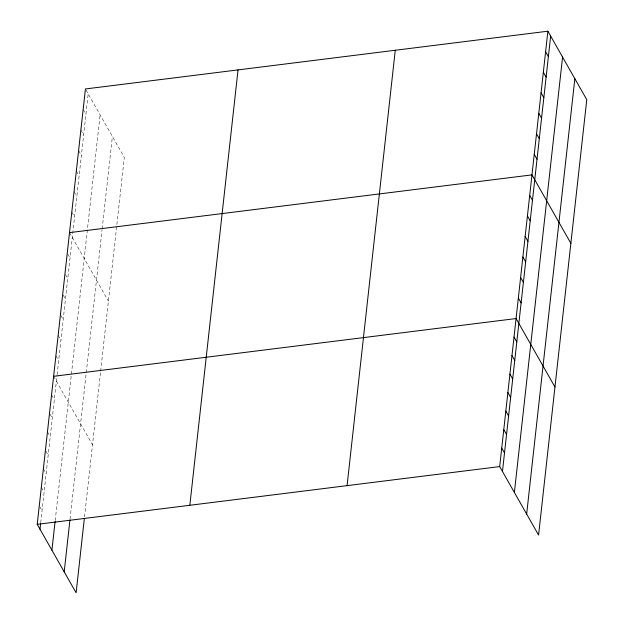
<?xml version="1.0" encoding="UTF-8"?>
<svg xmlns="http://www.w3.org/2000/svg" width="624" height="624" viewBox="0 0 624 624"><rect width="100%" height="100%" fill="white"/><g stroke="black" fill="none" stroke-linecap="round" stroke-linejoin="round"><path stroke-width="0.47" stroke-dasharray="3.12 2.34" d="M40.716 522.748L57.002 375.593M57.112 374.657L88.195 93.842M55.193 520.595L100.113 114.824M70.036 519.082L102.063 229.733M102.172 228.805L112.398 136.438M84.513 516.937L100.558 371.998M100.659 371.069L124.316 157.42L85.886 89.778M83.148 109.489L85.925 114.364M80.878 130.01L83.647 134.893M78.608 150.54L81.377 155.415M76.339 171.062L79.108 175.945M74.061 191.584L76.838 196.466M71.791 212.113L74.56 216.988M69.521 232.635L108.412 301.096M67.712 253.976L70.021 258.04M65.434 274.498L67.743 278.569M63.164 295.027L65.473 299.091M60.895 315.549L63.203 319.613M58.157 335.26L60.934 340.142M55.887 355.789L58.656 360.664M53.617 376.311L92.5 444.772M51.566 394.813L54.335 399.695M49.982 414.133L52.291 418.197M47.471 431.824L50.24 436.706M45.88 451.136L48.196 455.208M43.376 468.827L46.145 473.71M41.324 487.336L44.093 492.211M39.741 506.649L42.05 510.721"/><path stroke-width="0.94" d="M84.31 518.786L76.12 592.8L37.229 524.339L85.426 88.959L547.88 31.2L586.771 99.661L538.574 535.041L499.684 466.58L547.88 31.2M39.998 529.222L40.615 523.669M51.917 550.204L55.091 521.524M64.202 571.818L69.935 520.01M189.836 505.284L238.033 69.904M347.077 485.644L395.273 50.263M502.46 471.463L550.657 36.083M514.379 492.437L562.575 57.057M526.656 514.059L574.852 78.679M69.521 232.635L531.976 174.876L570.866 243.337M53.617 376.311L516.071 318.552L554.962 387.013M37.229 524.339L499.684 466.58M545.61 51.722L548.379 56.605M543.34 72.251L546.109 77.126M541.063 92.773L543.839 97.656M538.793 113.303L541.57 118.178M536.523 133.825L539.292 138.707M534.253 154.354L537.022 159.229M529.706 195.398L532.475 200.281M527.436 215.927L530.205 220.802M525.158 236.449L527.935 241.332M522.889 256.979L525.665 261.854M520.619 277.501L523.388 282.383M518.349 298.022L521.118 302.905M514.028 337.054L516.797 341.936M511.976 355.555L514.745 360.438M509.925 374.065L512.702 378.94M507.881 392.566L510.65 397.449M505.83 411.068L508.607 415.951M503.786 429.569L506.555 434.452M501.735 448.079L504.504 452.954"/></g></svg>
